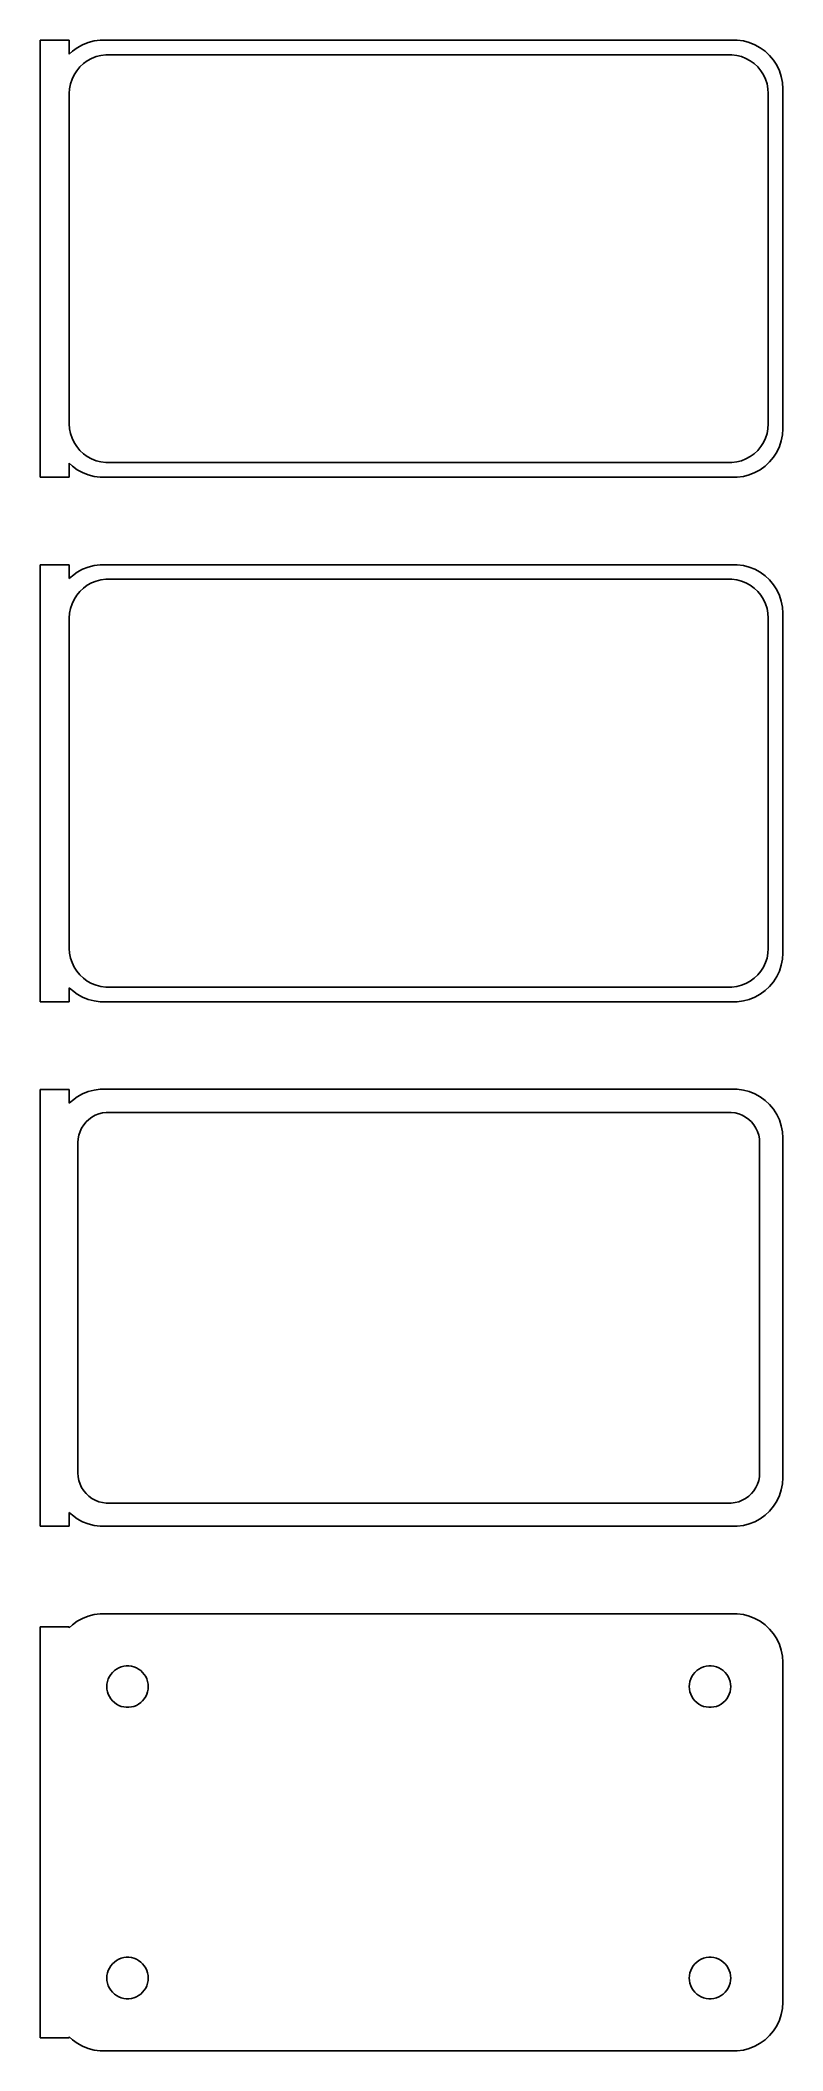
# Model space of a CAD drawing. Header units: metres. Extents: x -39 to 38, y 194 to 400.
import ezdxf

# ---------------------------------------------------------------- set-up
doc = ezdxf.new("R2010")
doc.units = ezdxf.units.M

msp = doc.modelspace()

# ---------------------------------------------------------------- linework, layer by layer
for p, q in [((-36, 400.49), (-39, 400.49)), ((-39, 400.49), (-39, 355.51)), ((-36, 399.059), (-36, 400.49)), ((-35.1791, 399.722), (-35.6871, 399.353)), ((-34.6289, 400.024), (-35.1791, 399.722)), ((-34.0451, 400.255), (-34.6289, 400.024)), ((-33.4369, 400.411), (-34.0451, 400.255)), ((-32.8139, 400.49), (-33.4369, 400.411)), ((32.8139, 400.49), (-32.8139, 400.49)), ((33.4369, 400.411), (32.8139, 400.49)), ((34.0451, 400.255), (33.4369, 400.411)), ((34.6289, 400.024), (34.0451, 400.255)), ((35.1791, 399.722), (34.6289, 400.024)), ((35.6871, 399.353), (35.1791, 399.722)), ((-35.6871, 399.353), (-36, 399.059)), ((-35.2361, 397.351), (-34.9159, 397.738)), ((-34.9159, 397.738), (-34.5497, 398.082)), ((-34.5497, 398.082), (-34.1433, 398.377)), ((-34.1433, 398.377), (-33.7031, 398.619)), ((-33.7031, 398.619), (-33.2361, 398.804)), ((-33.2361, 398.804), (-32.7495, 398.929)), ((-32.7495, 398.929), (-32.2512, 398.992)), ((-32.2512, 398.992), (32.2512, 398.992)), ((32.2512, 398.992), (32.7495, 398.929)), ((32.7495, 398.929), (33.2361, 398.804)), ((33.2361, 398.804), (33.7031, 398.619)), ((33.7031, 398.619), (34.1433, 398.377)), ((34.1433, 398.377), (34.5497, 398.082)), ((34.5497, 398.082), (34.9159, 397.738)), ((34.9159, 397.738), (35.2361, 397.351)), ((36.1448, 398.923), (35.6871, 399.353)), ((36.5451, 398.439), (36.1448, 398.923)), ((36.8815, 397.909), (36.5451, 398.439)), ((37.1489, 397.341), (36.8815, 397.909)), ((-36, 395), (-35.9685, 395.501)), ((-35.9685, 395.501), (-35.8743, 395.995)), ((-35.8743, 395.995), (-35.7191, 396.472)), ((-35.7191, 396.472), (-35.5052, 396.927)), ((-35.5052, 396.927), (-35.2361, 397.351)), ((35.2361, 397.351), (35.5052, 396.927)), ((35.5052, 396.927), (35.7191, 396.472)), ((35.7191, 396.472), (35.8743, 395.995)), ((35.8743, 395.995), (35.9685, 395.501)), ((35.9685, 395.501), (36, 395)), ((37.3429, 396.743), (37.1489, 397.341)), ((37.4606, 396.127), (37.3429, 396.743)), ((37.5, 395.5), (37.4606, 396.127)), ((37.5, 360.5), (37.5, 395.5)), ((-36, 361), (-36, 395)), ((36, 395), (36, 361)), ((-35.9685, 360.499), (-36, 361)), ((-35.8743, 360.005), (-35.9685, 360.499)), ((35.9685, 360.499), (35.8743, 360.005)), ((36, 361), (35.9685, 360.499)), ((37.4606, 359.873), (37.5, 360.5)), ((-35.7191, 359.528), (-35.8743, 360.005)), ((-35.5052, 359.073), (-35.7191, 359.528)), ((-35.2361, 358.649), (-35.5052, 359.073)), ((-34.9159, 358.262), (-35.2361, 358.649)), ((-34.5497, 357.918), (-34.9159, 358.262)), ((34.9159, 358.262), (34.5497, 357.918)), ((35.2361, 358.649), (34.9159, 358.262)), ((35.5052, 359.073), (35.2361, 358.649)), ((35.7191, 359.528), (35.5052, 359.073)), ((35.8743, 360.005), (35.7191, 359.528)), ((36.5451, 357.561), (36.8815, 358.091)), ((36.8815, 358.091), (37.1489, 358.659)), ((37.1489, 358.659), (37.3429, 359.257)), ((37.3429, 359.257), (37.4606, 359.873)), ((-36, 356.941), (-35.6871, 356.647)), ((-36, 355.51), (-36, 356.941)), ((-35.6871, 356.647), (-35.1791, 356.278)), ((-35.1791, 356.278), (-34.6289, 355.976)), ((-34.1433, 357.623), (-34.5497, 357.918)), ((-33.7031, 357.381), (-34.1433, 357.623)), ((-33.2361, 357.196), (-33.7031, 357.381)), ((-32.7495, 357.071), (-33.2361, 357.196)), ((-32.2512, 357.008), (-32.7495, 357.071)), ((32.2512, 357.008), (-32.2512, 357.008)), ((32.7495, 357.071), (32.2512, 357.008)), ((33.2361, 357.196), (32.7495, 357.071)), ((33.7031, 357.381), (33.2361, 357.196)), ((34.1433, 357.623), (33.7031, 357.381)), ((34.5497, 357.918), (34.1433, 357.623)), ((34.6289, 355.976), (35.1791, 356.278)), ((35.1791, 356.278), (35.6871, 356.647)), ((35.6871, 356.647), (36.1448, 357.077)), ((36.1448, 357.077), (36.5451, 357.561)), ((-39, 355.51), (-36, 355.51)), ((-34.6289, 355.976), (-34.0451, 355.745)), ((-34.0451, 355.745), (-33.4369, 355.589)), ((-33.4369, 355.589), (-32.8139, 355.51)), ((-32.8139, 355.51), (32.8139, 355.51)), ((32.8139, 355.51), (33.4369, 355.589)), ((33.4369, 355.589), (34.0451, 355.745)), ((34.0451, 355.745), (34.6289, 355.976)), ((-36, 346.49), (-39, 346.49)), ((-39, 346.49), (-39, 301.51)), ((-36, 345.059), (-36, 346.49)), ((-35.1791, 345.722), (-35.6871, 345.353)), ((-34.6289, 346.024), (-35.1791, 345.722)), ((-34.0451, 346.255), (-34.6289, 346.024)), ((-33.4369, 346.411), (-34.0451, 346.255)), ((-32.8139, 346.49), (-33.4369, 346.411)), ((32.8139, 346.49), (-32.8139, 346.49)), ((33.4369, 346.411), (32.8139, 346.49)), ((34.0451, 346.255), (33.4369, 346.411)), ((34.6289, 346.024), (34.0451, 346.255)), ((35.1791, 345.722), (34.6289, 346.024)), ((35.6871, 345.353), (35.1791, 345.722)), ((-35.6871, 345.353), (-36, 345.059)), ((-35.2361, 343.351), (-34.9159, 343.738)), ((-34.9159, 343.738), (-34.5497, 344.082)), ((-34.5497, 344.082), (-34.1433, 344.377)), ((-34.1433, 344.377), (-33.7031, 344.619)), ((-33.7031, 344.619), (-33.2361, 344.804)), ((-33.2361, 344.804), (-32.7495, 344.929)), ((-32.7495, 344.929), (-32.2512, 344.992)), ((-32.2512, 344.992), (32.2512, 344.992)), ((32.2512, 344.992), (32.7495, 344.929)), ((32.7495, 344.929), (33.2361, 344.804)), ((33.2361, 344.804), (33.7031, 344.619)), ((33.7031, 344.619), (34.1433, 344.377)), ((34.1433, 344.377), (34.5497, 344.082)), ((34.5497, 344.082), (34.9159, 343.738)), ((34.9159, 343.738), (35.2361, 343.351)), ((36.1448, 344.923), (35.6871, 345.353)), ((36.5451, 344.439), (36.1448, 344.923)), ((36.8815, 343.909), (36.5451, 344.439)), ((37.1489, 343.341), (36.8815, 343.909)), ((-35.9685, 341.501), (-35.8743, 341.995)), ((-35.8743, 341.995), (-35.7191, 342.472)), ((-35.7191, 342.472), (-35.5052, 342.927)), ((-35.5052, 342.927), (-35.2361, 343.351)), ((35.2361, 343.351), (35.5052, 342.927)), ((35.5052, 342.927), (35.7191, 342.472)), ((35.7191, 342.472), (35.8743, 341.995)), ((35.8743, 341.995), (35.9685, 341.501)), ((37.3429, 342.743), (37.1489, 343.341)), ((37.4606, 342.127), (37.3429, 342.743)), ((37.5, 341.5), (37.4606, 342.127)), ((-36, 341), (-35.9685, 341.501)), ((-36, 307), (-36, 341)), ((35.9685, 341.501), (36, 341)), ((36, 341), (36, 307)), ((37.5, 306.5), (37.5, 341.5)), ((-35.9685, 306.499), (-36, 307)), ((-35.8743, 306.005), (-35.9685, 306.499)), ((35.9685, 306.499), (35.8743, 306.005)), ((36, 307), (35.9685, 306.499)), ((37.4606, 305.873), (37.5, 306.5)), ((-35.7191, 305.528), (-35.8743, 306.005)), ((-35.5052, 305.073), (-35.7191, 305.528)), ((-35.2361, 304.649), (-35.5052, 305.073)), ((-34.9159, 304.262), (-35.2361, 304.649)), ((-34.5497, 303.918), (-34.9159, 304.262)), ((34.9159, 304.262), (34.5497, 303.918)), ((35.2361, 304.649), (34.9159, 304.262)), ((35.5052, 305.073), (35.2361, 304.649)), ((35.7191, 305.528), (35.5052, 305.073)), ((35.8743, 306.005), (35.7191, 305.528)), ((36.8815, 304.091), (37.1489, 304.659)), ((37.1489, 304.659), (37.3429, 305.257)), ((37.3429, 305.257), (37.4606, 305.873)), ((-36, 302.941), (-35.6871, 302.647)), ((-36, 301.51), (-36, 302.941)), ((-35.6871, 302.647), (-35.1791, 302.278)), ((-35.1791, 302.278), (-34.6289, 301.976)), ((-34.1433, 303.623), (-34.5497, 303.918)), ((-33.7031, 303.381), (-34.1433, 303.623)), ((-33.2361, 303.196), (-33.7031, 303.381)), ((-32.7495, 303.071), (-33.2361, 303.196)), ((-32.2512, 303.008), (-32.7495, 303.071)), ((32.2512, 303.008), (-32.2512, 303.008)), ((32.7495, 303.071), (32.2512, 303.008)), ((33.2361, 303.196), (32.7495, 303.071)), ((33.7031, 303.381), (33.2361, 303.196)), ((34.1433, 303.623), (33.7031, 303.381)), ((34.5497, 303.918), (34.1433, 303.623)), ((34.6289, 301.976), (35.1791, 302.278)), ((35.1791, 302.278), (35.6871, 302.647)), ((35.6871, 302.647), (36.1448, 303.077)), ((36.1448, 303.077), (36.5451, 303.561)), ((36.5451, 303.561), (36.8815, 304.091)), ((-39, 301.51), (-36, 301.51)), ((-34.6289, 301.976), (-34.0451, 301.745)), ((-34.0451, 301.745), (-33.4369, 301.589)), ((-33.4369, 301.589), (-32.8139, 301.51)), ((-32.8139, 301.51), (32.8139, 301.51)), ((32.8139, 301.51), (33.4369, 301.589)), ((33.4369, 301.589), (34.0451, 301.745)), ((34.0451, 301.745), (34.6289, 301.976)), ((-36, 292.479), (-39, 292.479)), ((-39, 292.479), (-39, 247.521)), ((-36, 291.059), (-36, 292.479)), ((-34.6289, 292.024), (-35.1791, 291.722)), ((-34.0451, 292.255), (-34.6289, 292.024)), ((-33.4369, 292.411), (-34.0451, 292.255)), ((-32.8139, 292.49), (-33.4369, 292.411)), ((32.8139, 292.49), (-32.8139, 292.49)), ((33.4369, 292.411), (32.8139, 292.49)), ((34.0451, 292.255), (33.4369, 292.411)), ((34.6289, 292.024), (34.0451, 292.255)), ((35.1791, 291.722), (34.6289, 292.024)), ((-35.6871, 291.353), (-36, 291.059)), ((-35.1791, 291.722), (-35.6871, 291.353)), ((-33.668, 289.628), (-33.3254, 289.817)), ((-33.3254, 289.817), (-32.9619, 289.961)), ((-32.9619, 289.961), (-32.5833, 290.058)), ((-32.5833, 290.058), (-32.1954, 290.107)), ((-32.1954, 290.107), (32.1954, 290.107)), ((32.1954, 290.107), (32.5833, 290.058)), ((32.5833, 290.058), (32.9619, 289.961)), ((32.9619, 289.961), (33.3254, 289.817)), ((33.3254, 289.817), (33.668, 289.628)), ((35.6871, 291.353), (35.1791, 291.722)), ((36.1448, 290.923), (35.6871, 291.353)), ((36.5451, 290.439), (36.1448, 290.923)), ((36.8815, 289.909), (36.5451, 290.439)), ((37.1489, 289.341), (36.8815, 289.909)), ((-35.0884, 287.39), (-35.0151, 287.774)), ((-35.0151, 287.774), (-34.8943, 288.146)), ((-34.8943, 288.146), (-34.7279, 288.5)), ((-34.7279, 288.5), (-34.5184, 288.83)), ((-34.5184, 288.83), (-34.2692, 289.131)), ((-34.2692, 289.131), (-33.9842, 289.399)), ((-33.9842, 289.399), (-33.668, 289.628)), ((33.668, 289.628), (33.9842, 289.399)), ((33.9842, 289.399), (34.2692, 289.131)), ((34.2692, 289.131), (34.5184, 288.83)), ((34.5184, 288.83), (34.7279, 288.5)), ((34.7279, 288.5), (34.8943, 288.146)), ((34.8943, 288.146), (35.0151, 287.774)), ((35.0151, 287.774), (35.0884, 287.39)), ((37.3429, 288.743), (37.1489, 289.341)), ((37.4606, 288.127), (37.3429, 288.743)), ((37.5, 287.5), (37.4606, 288.127)), ((-35.1129, 287), (-35.0884, 287.39)), ((-35.1129, 253), (-35.1129, 287)), ((35.0884, 287.39), (35.1129, 287)), ((35.1129, 287), (35.1129, 253)), ((37.5, 252.5), (37.5, 287.5)), ((-35.0884, 252.61), (-35.1129, 253)), ((-35.0151, 252.226), (-35.0884, 252.61)), ((35.0884, 252.61), (35.0151, 252.226)), ((35.1129, 253), (35.0884, 252.61)), ((-34.8943, 251.854), (-35.0151, 252.226)), ((-34.7279, 251.5), (-34.8943, 251.854)), ((-34.5184, 251.17), (-34.7279, 251.5)), ((-34.2692, 250.869), (-34.5184, 251.17)), ((-33.9842, 250.601), (-34.2692, 250.869)), ((-33.668, 250.372), (-33.9842, 250.601)), ((33.9842, 250.601), (33.668, 250.372)), ((34.2692, 250.869), (33.9842, 250.601)), ((34.5184, 251.17), (34.2692, 250.869)), ((34.7279, 251.5), (34.5184, 251.17)), ((34.8943, 251.854), (34.7279, 251.5)), ((35.0151, 252.226), (34.8943, 251.854)), ((36.8815, 250.091), (37.1489, 250.659)), ((37.1489, 250.659), (37.3429, 251.257)), ((37.3429, 251.257), (37.4606, 251.873)), ((37.4606, 251.873), (37.5, 252.5)), ((-36, 247.521), (-36, 248.941)), ((-36, 248.941), (-35.6871, 248.647)), ((-35.6871, 248.647), (-35.1791, 248.278)), ((-33.3254, 250.183), (-33.668, 250.372)), ((-32.9619, 250.039), (-33.3254, 250.183)), ((-32.5833, 249.942), (-32.9619, 250.039)), ((-32.1954, 249.893), (-32.5833, 249.942)), ((32.1954, 249.893), (-32.1954, 249.893)), ((32.5833, 249.942), (32.1954, 249.893)), ((32.9619, 250.039), (32.5833, 249.942)), ((33.3254, 250.183), (32.9619, 250.039)), ((33.668, 250.372), (33.3254, 250.183)), ((35.1791, 248.278), (35.6871, 248.647)), ((35.6871, 248.647), (36.1448, 249.077)), ((36.1448, 249.077), (36.5451, 249.561)), ((36.5451, 249.561), (36.8815, 250.091)), ((-39, 247.521), (-36, 247.521)), ((-35.1791, 248.278), (-34.6289, 247.976)), ((-34.6289, 247.976), (-34.0451, 247.745)), ((-34.0451, 247.745), (-33.4369, 247.589)), ((-33.4369, 247.589), (-32.8139, 247.51)), ((-32.8139, 247.51), (32.8139, 247.51)), ((32.8139, 247.51), (33.4369, 247.589)), ((33.4369, 247.589), (34.0451, 247.745)), ((34.0451, 247.745), (34.6289, 247.976)), ((34.6289, 247.976), (35.1791, 248.278)), ((-34.0451, 238.255), (-34.6289, 238.024)), ((-33.4369, 238.411), (-34.0451, 238.255)), ((-32.8139, 238.49), (-33.4369, 238.411)), ((32.8139, 238.49), (-32.8139, 238.49)), ((33.4369, 238.411), (32.8139, 238.49)), ((34.0451, 238.255), (33.4369, 238.411)), ((34.6289, 238.024), (34.0451, 238.255)), ((-36, 237.153), (-39, 237.153)), ((-39, 237.153), (-39, 194.847)), ((-35.6871, 237.353), (-36, 237.059)), ((-36, 237.059), (-36, 237.153)), ((-35.1791, 237.722), (-35.6871, 237.353)), ((-34.6289, 238.024), (-35.1791, 237.722)), ((35.1791, 237.722), (34.6289, 238.024)), ((35.6871, 237.353), (35.1791, 237.722)), ((36.1448, 236.923), (35.6871, 237.353)), ((36.5451, 236.439), (36.1448, 236.923)), ((36.8815, 235.909), (36.5451, 236.439)), ((37.1489, 235.341), (36.8815, 235.909)), ((37.3429, 234.743), (37.1489, 235.341)), ((37.4606, 234.127), (37.3429, 234.743)), ((37.5, 233.5), (37.4606, 234.127)), ((-31.9853, 231.786), (-31.8712, 232.029)), ((-31.8712, 232.029), (-31.7275, 232.255)), ((-31.7275, 232.255), (-31.5565, 232.462)), ((-31.5565, 232.462), (-31.3611, 232.645)), ((-31.3611, 232.645), (-31.1441, 232.803)), ((-31.1441, 232.803), (-30.9091, 232.932)), ((-30.9091, 232.932), (-30.6598, 233.031)), ((-30.6598, 233.031), (-30.4001, 233.097)), ((-30.4001, 233.097), (-30.1341, 233.131)), ((-30.1341, 233.131), (-29.8659, 233.131)), ((-29.8659, 233.131), (-29.5999, 233.097)), ((-29.5999, 233.097), (-29.3401, 233.031)), ((-29.3401, 233.031), (-29.0908, 232.932)), ((-29.0908, 232.932), (-28.8559, 232.803)), ((-28.8559, 232.803), (-28.6389, 232.645)), ((-28.6389, 232.645), (-28.4434, 232.462)), ((-28.4434, 232.462), (-28.2725, 232.255)), ((-28.2725, 232.255), (-28.1288, 232.029)), ((-28.1288, 232.029), (-28.0146, 231.786)), ((28.0146, 231.786), (28.1288, 232.029)), ((28.1288, 232.029), (28.2725, 232.255)), ((28.2725, 232.255), (28.4434, 232.462)), ((28.4434, 232.462), (28.6389, 232.645)), ((28.6389, 232.645), (28.8559, 232.803)), ((28.8559, 232.803), (29.0908, 232.932)), ((29.0908, 232.932), (29.3401, 233.031)), ((29.3401, 233.031), (29.5999, 233.097)), ((29.5999, 233.097), (29.8659, 233.131)), ((29.8659, 233.131), (30.1341, 233.131)), ((30.1341, 233.131), (30.4001, 233.097)), ((30.4001, 233.097), (30.6598, 233.031)), ((30.6598, 233.031), (30.9091, 232.932)), ((30.9091, 232.932), (31.1441, 232.803)), ((31.1441, 232.803), (31.3611, 232.645)), ((31.3611, 232.645), (31.5565, 232.462)), ((31.5565, 232.462), (31.7275, 232.255)), ((31.7275, 232.255), (31.8712, 232.029)), ((31.8712, 232.029), (31.9853, 231.786)), ((37.5, 198.5), (37.5, 233.5)), ((-32.1353, 231), (-32.1185, 231.268)), ((-32.1185, 230.732), (-32.1353, 231)), ((-32.1185, 231.268), (-32.0682, 231.531)), ((-32.0682, 230.469), (-32.1185, 230.732)), ((-32.0682, 231.531), (-31.9853, 231.786)), ((-31.9853, 230.214), (-32.0682, 230.469)), ((-31.8712, 229.971), (-31.9853, 230.214)), ((-31.7275, 229.745), (-31.8712, 229.971)), ((-28.1288, 229.971), (-28.2725, 229.745)), ((-28.0146, 230.214), (-28.1288, 229.971)), ((-28.0146, 231.786), (-27.9318, 231.531)), ((-27.9318, 230.469), (-28.0146, 230.214)), ((-27.9318, 231.531), (-27.8815, 231.268)), ((-27.8815, 230.732), (-27.9318, 230.469)), ((-27.8815, 231.268), (-27.8647, 231)), ((-27.8647, 231), (-27.8815, 230.732)), ((27.8647, 231), (27.8815, 231.268)), ((27.8815, 230.732), (27.8647, 231)), ((27.8815, 231.268), (27.9318, 231.531)), ((27.9318, 230.469), (27.8815, 230.732)), ((27.9318, 231.531), (28.0146, 231.786)), ((28.0146, 230.214), (27.9318, 230.469)), ((28.1288, 229.971), (28.0146, 230.214)), ((28.2725, 229.745), (28.1288, 229.971)), ((31.8712, 229.971), (31.7275, 229.745)), ((31.9853, 230.214), (31.8712, 229.971)), ((31.9853, 231.786), (32.0682, 231.531)), ((32.0682, 230.469), (31.9853, 230.214)), ((32.0682, 231.531), (32.1185, 231.268)), ((32.1185, 230.732), (32.0682, 230.469)), ((32.1185, 231.268), (32.1353, 231)), ((32.1353, 231), (32.1185, 230.732)), ((-31.5565, 229.538), (-31.7275, 229.745)), ((-31.3611, 229.355), (-31.5565, 229.538)), ((-31.1441, 229.197), (-31.3611, 229.355)), ((-30.9091, 229.068), (-31.1441, 229.197)), ((-30.6598, 228.969), (-30.9091, 229.068)), ((-30.4001, 228.903), (-30.6598, 228.969)), ((-30.1341, 228.869), (-30.4001, 228.903)), ((-29.8659, 228.869), (-30.1341, 228.869)), ((-29.5999, 228.903), (-29.8659, 228.869)), ((-29.3401, 228.969), (-29.5999, 228.903)), ((-29.0908, 229.068), (-29.3401, 228.969)), ((-28.8559, 229.197), (-29.0908, 229.068)), ((-28.6389, 229.355), (-28.8559, 229.197)), ((-28.4434, 229.538), (-28.6389, 229.355)), ((-28.2725, 229.745), (-28.4434, 229.538)), ((28.4434, 229.538), (28.2725, 229.745)), ((28.6389, 229.355), (28.4434, 229.538)), ((28.8559, 229.197), (28.6389, 229.355)), ((29.0908, 229.068), (28.8559, 229.197)), ((29.3401, 228.969), (29.0908, 229.068)), ((29.5999, 228.903), (29.3401, 228.969)), ((29.8659, 228.869), (29.5999, 228.903)), ((30.1341, 228.869), (29.8659, 228.869)), ((30.4001, 228.903), (30.1341, 228.869)), ((30.6598, 228.969), (30.4001, 228.903)), ((30.9091, 229.068), (30.6598, 228.969)), ((31.1441, 229.197), (30.9091, 229.068)), ((31.3611, 229.355), (31.1441, 229.197)), ((31.5565, 229.538), (31.3611, 229.355)), ((31.7275, 229.745), (31.5565, 229.538)), ((-31.1441, 202.803), (-30.9091, 202.932)), ((-30.9091, 202.932), (-30.6598, 203.031)), ((-30.6598, 203.031), (-30.4001, 203.097)), ((-30.4001, 203.097), (-30.1341, 203.131)), ((-30.1341, 203.131), (-29.8659, 203.131)), ((-29.8659, 203.131), (-29.5999, 203.097)), ((-29.5999, 203.097), (-29.3401, 203.031)), ((-29.3401, 203.031), (-29.0908, 202.932)), ((-29.0908, 202.932), (-28.8559, 202.803)), ((28.8559, 202.803), (29.0908, 202.932)), ((29.0908, 202.932), (29.3401, 203.031)), ((29.3401, 203.031), (29.5999, 203.097)), ((29.5999, 203.097), (29.8659, 203.131)), ((29.8659, 203.131), (30.1341, 203.131)), ((30.1341, 203.131), (30.4001, 203.097)), ((30.4001, 203.097), (30.6598, 203.031)), ((30.6598, 203.031), (30.9091, 202.932)), ((30.9091, 202.932), (31.1441, 202.803)), ((-32.1353, 201), (-32.1185, 201.268)), ((-32.1185, 200.732), (-32.1353, 201)), ((-32.1185, 201.268), (-32.0682, 201.531)), ((-32.0682, 201.531), (-31.9853, 201.786)), ((-31.9853, 201.786), (-31.8712, 202.029)), ((-31.8712, 202.029), (-31.7275, 202.255)), ((-31.7275, 202.255), (-31.5565, 202.462)), ((-31.5565, 202.462), (-31.3611, 202.645)), ((-31.3611, 202.645), (-31.1441, 202.803)), ((-28.8559, 202.803), (-28.6389, 202.645)), ((-28.6389, 202.645), (-28.4434, 202.462)), ((-28.4434, 202.462), (-28.2725, 202.255)), ((-28.2725, 202.255), (-28.1288, 202.029)), ((-28.1288, 202.029), (-28.0146, 201.786)), ((-28.0146, 201.786), (-27.9318, 201.531)), ((-27.9318, 201.531), (-27.8815, 201.268)), ((-27.8815, 201.268), (-27.8647, 201)), ((-27.8647, 201), (-27.8815, 200.732)), ((27.8647, 201), (27.8815, 201.268)), ((27.8815, 200.732), (27.8647, 201)), ((27.8815, 201.268), (27.9318, 201.531)), ((27.9318, 201.531), (28.0146, 201.786)), ((28.0146, 201.786), (28.1288, 202.029)), ((28.1288, 202.029), (28.2725, 202.255)), ((28.2725, 202.255), (28.4434, 202.462)), ((28.4434, 202.462), (28.6389, 202.645)), ((28.6389, 202.645), (28.8559, 202.803)), ((31.1441, 202.803), (31.3611, 202.645)), ((31.3611, 202.645), (31.5565, 202.462)), ((31.5565, 202.462), (31.7275, 202.255)), ((31.7275, 202.255), (31.8712, 202.029)), ((31.8712, 202.029), (31.9853, 201.786)), ((31.9853, 201.786), (32.0682, 201.531)), ((32.0682, 201.531), (32.1185, 201.268)), ((32.1185, 201.268), (32.1353, 201)), ((32.1353, 201), (32.1185, 200.732)), ((-32.0682, 200.469), (-32.1185, 200.732)), ((-31.9853, 200.214), (-32.0682, 200.469)), ((-31.8712, 199.971), (-31.9853, 200.214)), ((-31.7275, 199.745), (-31.8712, 199.971)), ((-31.5565, 199.538), (-31.7275, 199.745)), ((-31.3611, 199.355), (-31.5565, 199.538)), ((-31.1441, 199.197), (-31.3611, 199.355)), ((-30.9091, 199.068), (-31.1441, 199.197)), ((-30.6598, 198.969), (-30.9091, 199.068)), ((-30.4001, 198.903), (-30.6598, 198.969)), ((-30.1341, 198.869), (-30.4001, 198.903)), ((-29.8659, 198.869), (-30.1341, 198.869)), ((-29.5999, 198.903), (-29.8659, 198.869)), ((-29.3401, 198.969), (-29.5999, 198.903)), ((-29.0908, 199.068), (-29.3401, 198.969)), ((-28.8559, 199.197), (-29.0908, 199.068)), ((-28.6389, 199.355), (-28.8559, 199.197)), ((-28.4434, 199.538), (-28.6389, 199.355)), ((-28.2725, 199.745), (-28.4434, 199.538)), ((-28.1288, 199.971), (-28.2725, 199.745)), ((-28.0146, 200.214), (-28.1288, 199.971)), ((-27.9318, 200.469), (-28.0146, 200.214)), ((-27.8815, 200.732), (-27.9318, 200.469)), ((27.9318, 200.469), (27.8815, 200.732)), ((28.0146, 200.214), (27.9318, 200.469)), ((28.1288, 199.971), (28.0146, 200.214)), ((28.2725, 199.745), (28.1288, 199.971)), ((28.4434, 199.538), (28.2725, 199.745)), ((28.6389, 199.355), (28.4434, 199.538)), ((28.8559, 199.197), (28.6389, 199.355)), ((29.0908, 199.068), (28.8559, 199.197)), ((29.3401, 198.969), (29.0908, 199.068)), ((29.5999, 198.903), (29.3401, 198.969)), ((29.8659, 198.869), (29.5999, 198.903)), ((30.1341, 198.869), (29.8659, 198.869)), ((30.4001, 198.903), (30.1341, 198.869)), ((30.6598, 198.969), (30.4001, 198.903)), ((30.9091, 199.068), (30.6598, 198.969)), ((31.1441, 199.197), (30.9091, 199.068)), ((31.3611, 199.355), (31.1441, 199.197)), ((31.5565, 199.538), (31.3611, 199.355)), ((31.7275, 199.745), (31.5565, 199.538)), ((31.8712, 199.971), (31.7275, 199.745)), ((31.9853, 200.214), (31.8712, 199.971)), ((32.0682, 200.469), (31.9853, 200.214)), ((32.1185, 200.732), (32.0682, 200.469)), ((36.8815, 196.091), (37.1489, 196.659)), ((37.1489, 196.659), (37.3429, 197.257)), ((37.3429, 197.257), (37.4606, 197.873)), ((37.4606, 197.873), (37.5, 198.5)), ((-39, 194.847), (-36, 194.847)), ((-36, 194.847), (-36, 194.941)), ((-36, 194.941), (-35.6871, 194.647)), ((-35.6871, 194.647), (-35.1791, 194.278)), ((35.1791, 194.278), (35.6871, 194.647)), ((35.6871, 194.647), (36.1448, 195.077)), ((36.1448, 195.077), (36.5451, 195.561)), ((36.5451, 195.561), (36.8815, 196.091)), ((-35.1791, 194.278), (-34.6289, 193.976)), ((-34.6289, 193.976), (-34.0451, 193.745)), ((-34.0451, 193.745), (-33.4369, 193.589)), ((-33.4369, 193.589), (-32.8139, 193.51)), ((-32.8139, 193.51), (32.8139, 193.51)), ((32.8139, 193.51), (33.4369, 193.589)), ((33.4369, 193.589), (34.0451, 193.745)), ((34.0451, 193.745), (34.6289, 193.976)), ((34.6289, 193.976), (35.1791, 194.278))]:
    msp.add_line(p, q)

doc.saveas('drawing.dxf')
